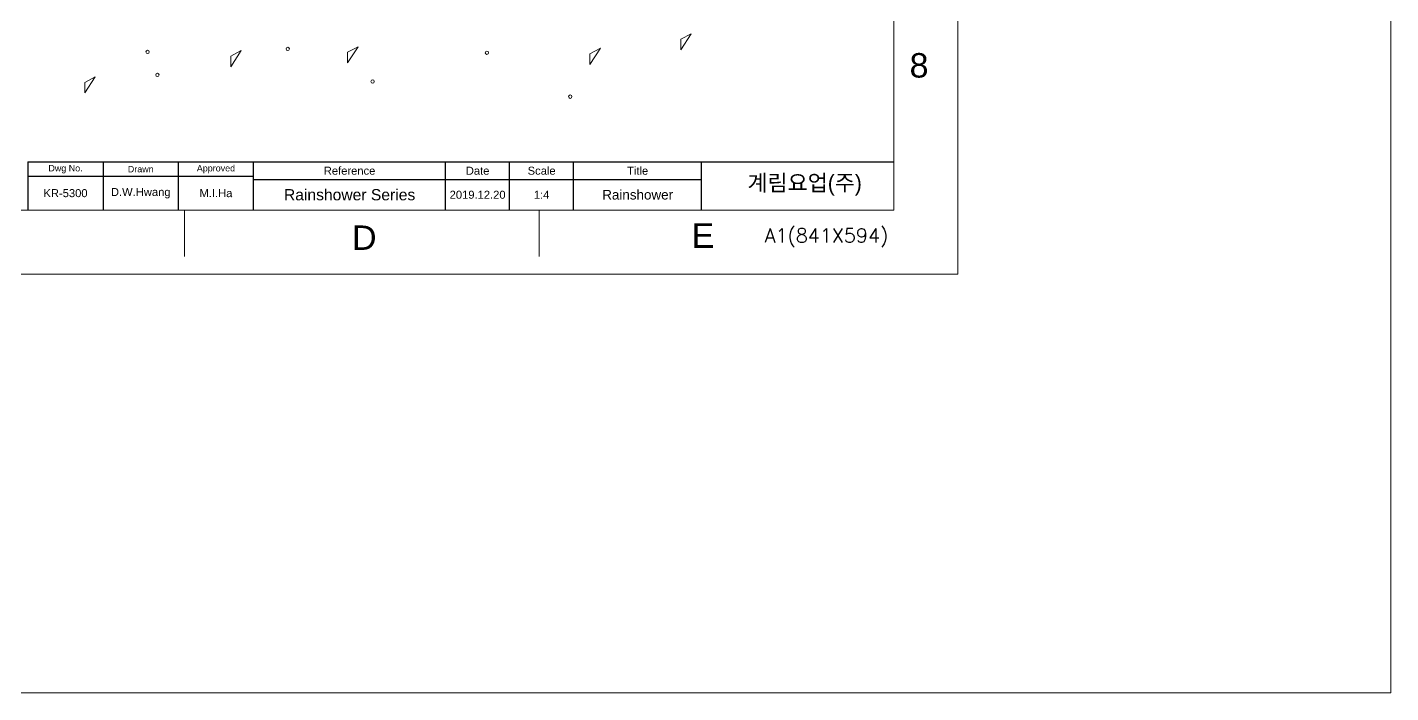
# Model space of a CAD drawing. Header units: millimetres. Extents: x 3895 to 4697, y -1269 to -217.
# Drawn here: x 4271.1 to 4697.1, y -1268.5 to -1060.7 of the extents above; entities that cross this region are included whole.
import ezdxf

# ---------------------------------------------------------------- set-up
doc = ezdxf.new("R2010")
doc.units = ezdxf.units.MM
doc.header["$LTSCALE"] = 0.1
doc.linetypes.add('CENTERX2', pattern=[101.6, 63.5, -12.7, 12.7, -12.7])
doc.layers.get('0').update_dxf_attribs({"lineweight": 15})
for name, color, linetype, lineweight in [('5', 2, 'Continuous', 9), ('DIM', 3, 'Continuous', 13), ('TEXT', 2, 'Continuous', 18)]:
    doc.layers.add(name, color=color, linetype=linetype, lineweight=lineweight)
doc.layers.add('FORM', color=7, linetype='Continuous')
doc.styles.add('ROMANS', font='romans')
doc.styles.get("Standard").update_dxf_attribs({"font": 'arial.ttf'})

msp = doc.modelspace()

# ---------------------------------------------------------------- linework, layer by layer
at = {"color": 7, "linetype": 'Continuous'}
for p, q in [((4561.7754, -297.7567), (4561.7754, -1137.7564)), ((4541.7752, -1117.7564), (4541.7752, -317.7567)), ((4320.1801, -1117.7595), (4320.1803, -1132.2955)), ((4430.9801, -1117.7581), (4430.9803, -1132.2941)), ((3967.7754, -1137.7564), (4561.7754, -1137.7564))]:
    msp.add_line(p, q, dxfattribs=at)
at = {"linetype": 'Continuous'}
msp.add_line((4541.7752, -1117.7564), (3987.7754, -1117.7564), dxfattribs=at)
at = {"layer": 'DIM'}
msp.add_lwpolyline([(3895.2451, -217.07), (4697.0603, -217.07), (4697.0603, -1268.5031), (3895.2451, -1268.5031)], close=True, dxfattribs=at)
at = {"layer": 'FORM'}
for p, q in [((4271.2752, -1102.7564), (4541.7752, -1102.7564)), ((4271.2752, -1102.7564), (4271.2752, -1117.7564)), ((4294.7752, -1102.7564), (4294.7752, -1117.7564)), ((4318.2752, -1117.7564), (4318.2752, -1102.7564)), ((4341.7752, -1117.7564), (4341.7752, -1102.7564)), ((4401.7752, -1117.7564), (4401.7752, -1102.7564)), ((4401.7752, -1117.7564), (4401.7752, -1102.7564)), ((4401.7752, -1117.7564), (4401.7752, -1102.7564)), ((4421.7752, -1117.7564), (4421.7752, -1102.7564)), ((4441.7752, -1117.7564), (4441.7752, -1102.7564)), ((4481.7752, -1117.7564), (4481.7752, -1102.7564)), ((4341.7752, -1107.2564), (4271.2752, -1107.2564)), ((4341.7752, -1108.2564), (4481.7752, -1108.2564))]:
    msp.add_line(p, q, dxfattribs=at)
at = {"layer": 'TEXT', "color": 2}
for p, q in [((4478.4811, -1062.6938), (4475.2485, -1064.4168)), ((4475.2485, -1067.7193), (4478.4811, -1062.6938)), ((4475.2485, -1064.4168), (4475.2485, -1067.7193)), ((4337.8735, -1067.9784), (4334.6409, -1069.7014)), ((4334.6409, -1073.0038), (4337.8735, -1067.9784)), ((4374.4075, -1066.7773), (4371.1748, -1068.5003)), ((4371.1748, -1071.8028), (4374.4075, -1066.7773)), ((4371.1748, -1068.5003), (4371.1748, -1071.8028)), ((4450.1193, -1067.2577), (4446.8866, -1068.9807)), ((4446.8866, -1072.2832), (4450.1193, -1067.2577)), ((4446.8866, -1068.9807), (4446.8866, -1072.2832)), ((4334.6409, -1069.7014), (4334.6409, -1073.0038)), ((4292.3318, -1076.1861), (4289.0991, -1077.9091)), ((4289.0991, -1081.2116), (4292.3318, -1076.1861)), ((4289.0991, -1077.9091), (4289.0991, -1081.2116))]:
    msp.add_line(p, q, dxfattribs=at)
for centre in [(4308.6832, -1068.4028), (4352.463, -1067.4568), (4414.7014, -1068.6393), (4311.7182, -1075.5543), (4378.9676, -1077.6263), (4440.7327, -1082.3563)]:
    msp.add_circle(centre, 0.527, dxfattribs=at)
at = {"layer": 'TEXT'}
msp.add_point((4318.2752, -1107.2564), dxfattribs=at)

# ---------------------------------------------------------------- texts
at = {"char_height": 7.6238, "attachment_point": 5}
for s, width, insert in [('8', 50, (4549.6949, -1072.6339)), ('D', 10, (4376.3783, -1126.3951)), ('E', 10, (4482.1717, -1125.7609))]:
    msp.add_mtext_dynamic_manual_height_columns(s, width=width, gutter_width=12.5, heights=[0], dxfattribs=dict(at, insert=insert))
at = {"layer": '5', "style": 'ROMANS'}
msp.add_text('A1(841X594)', height=4.375, dxfattribs=at).set_placement((4501.4541, -1127.9181))
at = {"layer": 'TEXT', "attachment_point": 5}
for s, width, insert, char_height in [('Dwg No.', 23.5, (4283.0252, -1105.0064), 2), ('Drawn', 23.5, (4306.5252, -1105.0064), 2), ('Approved', 23.5, (4330.0252, -1105.0064), 2), ('Reference', 60, (4371.7752, -1105.5064), 2.5), ('Date', 20, (4411.7752, -1105.5064), 2.5), ('Scale', 20, (4431.7752, -1105.5064), 2.5), ('Title', 40, (4461.7752, -1105.5064), 2.5), ('KR-5300', 23.5, (4283.0252, -1112.5064), 2.5), ('D.W.Hwang', 23.5, (4306.5252, -1112.5064), 2.5), ('M.I.Ha', 23.5, (4330.0252, -1112.5064), 2.5), ('Rainshower Series', 60, (4371.7752, -1113.0064), 3.5), ('2019.12.20', 20, (4411.7752, -1113.0064), 2.5), ('1:4', 20, (4431.7752, -1113.0064), 2.5), ('Rainshower', 40, (4461.7752, -1113.0064), 3)]:
    msp.add_mtext_dynamic_manual_height_columns(s, width=width, gutter_width=12.5, heights=[0], dxfattribs=dict(at, insert=insert, char_height=char_height))
at = {"layer": 'TEXT', "linetype": 'CENTERX2', "insert": (4513.9518, -1110.0148), "char_height": 5, "attachment_point": 5}
msp.add_mtext_dynamic_manual_height_columns('{\\fHYGothic-Medium|b0|i0|c129|p18;계림요업(주)}', width=60, gutter_width=12.5, heights=[0], dxfattribs=at)

doc.saveas('drawing.dxf')
